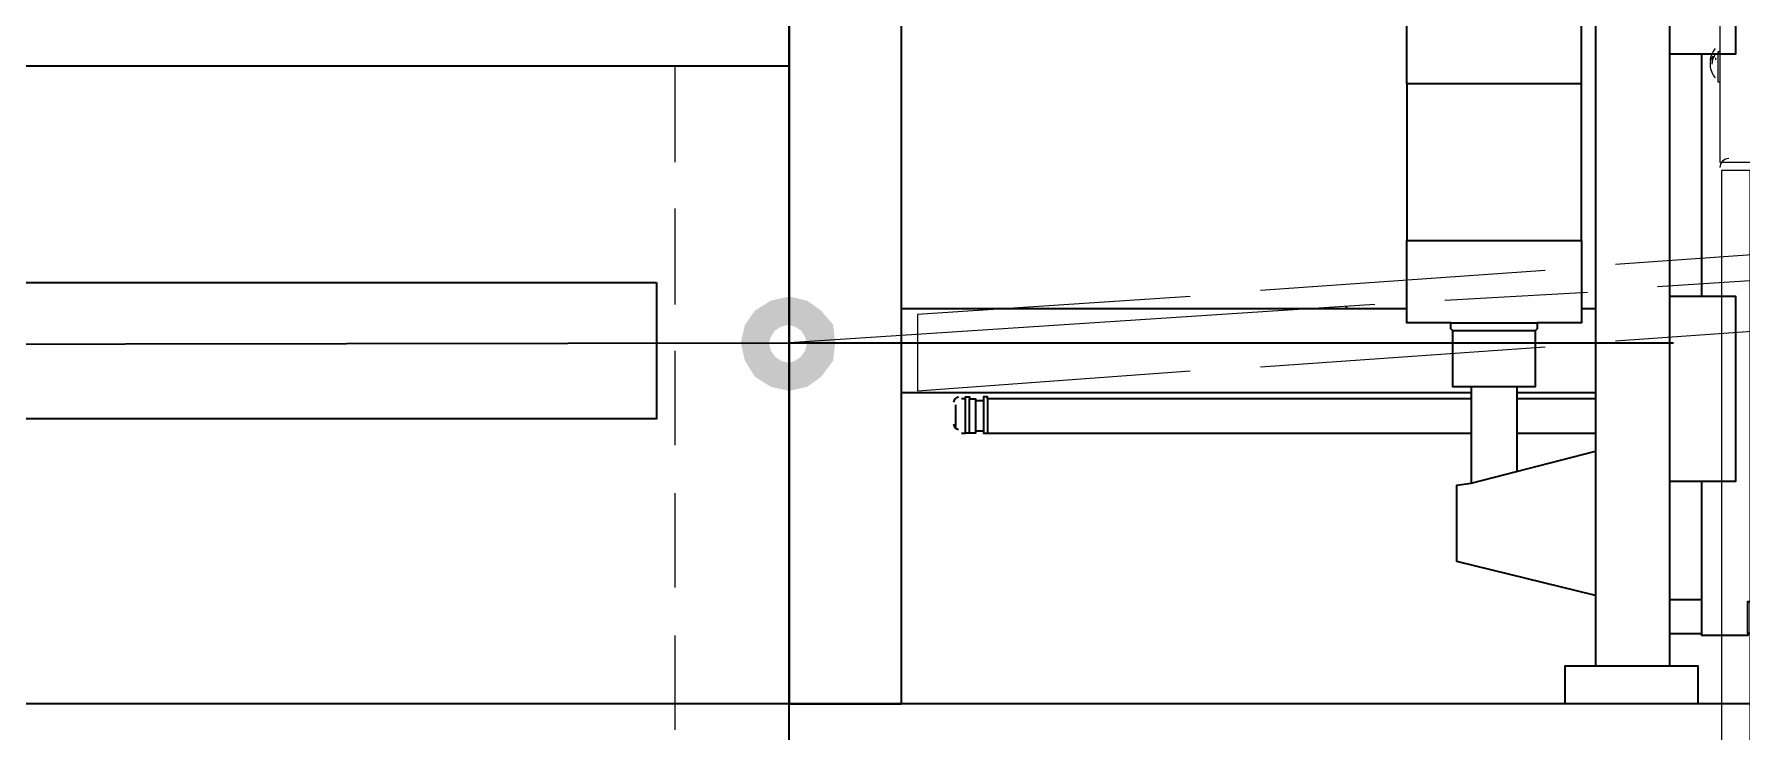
# Model space of a CAD drawing. Header units: millimetres. Extents: x 25096 to 30217, y 6541 to 10165.
# Drawn here: x 27507.9 to 27615.1, y 6962.8 to 7006.6 of the extents above; entities that cross this region are included whole.
import ezdxf

# ---------------------------------------------------------------- set-up
doc = ezdxf.new("R2010")
doc.units = ezdxf.units.MM
doc.layers.add('Equipment', color=123, linetype='Continuous')

# ---------------------------------------------------------------- blocks, each defined once
blk = doc.blocks.new('A$C970bf4b1')
at = {"layer": 'Equipment', "lineweight": 35}
for points in [[(-10834.89, 2117.97), (-8699.98, 2117.97), (-8699.98, 361.99), (-10834.89, 361.99)], [(-10775.61, 851), (-10775.61, 1441.62), (-10834.89, 1441.62), (-10834.89, 851)], [(-10904.75, 1073.27), (-10904.75, 1001.3), (-12075.4, 1001.3), (-12075.4, 1073.27)], [(-10485.6, 1048.93), (-10485.6, 1052.11), (-10484.54, 1052.11), (-10441.14, 1052.11), (-10440.08, 1052.11), (-10440.08, 1048.93), (-10441.14, 1047.87), (-10441.14, 1019.29), (-10441.14, 1018.23), (-10484.54, 1018.23), (-10484.54, 1019.29), (-10484.54, 1047.87)], [(-10355.41, 851), (-10425.27, 851), (-10425.27, 871.11), (-10355.41, 871.11)]]:
    blk.add_lwpolyline(points, close=True, dxfattribs=at)
at = {"layer": 'Equipment', "lineweight": 20}
for points in [[(-10343.76, 1622.61), (-10343.76, 1136.78), (-10332.12, 1136.78), (-10327.89, 1136.78), (-9889.69, 1136.78)], [(-10834.89, 1241.57), (-10834.89, 1191.82)], [(-10345.88, 1190.76), (-10345.88, 1191.82)], [(-10343.76, 1195), (-10344.82, 1195), (-10344.82, 1192.88), (-10344.82, 1179.12), (-10343.76, 1179.12)], [(-10895.22, 1187.59), (-10895.22, 1136.78)], [(-10834.89, 1167.48), (-10834.89, 1116.67)], [(-10207.22, 211.69), (-10207.22, 257.2), (-10223.1, 257.2), (-10223.1, 136.54), (-10342.71, 136.54), (-10342.71, 257.2), (-10342.71, 1132.55), (-10327.89, 1132.55), (-10327.89, 272.02), (-10237.92, 272.02), (-10237.92, 1031.99), (-9296.95, 1031.99), (-9296.95, 272.02), (-9206.98, 272.02), (-9206.98, 1132.55), (-9192.16, 1132.55), (-9192.16, 257.2), (-9192.16, 136.54), (-9312.83, 136.54), (-9312.83, 257.2), (-9327.65, 257.2), (-9327.65, 211.69)], [(-10895.22, 1112.44), (-10895.22, 1061.63)], [(-10834.89, 1092.33), (-10834.89, 1042.58)], [(-10895.22, 1037.29), (-10895.22, 987.54)], [(-10834.89, 1017.18), (-10834.89, 967.43)], [(-10895.22, 962.14), (-10895.22, 912.39)], [(-10834.89, 942.03), (-10834.89, 892.28)], [(-10895.22, 886.99), (-10895.22, 837.24)], [(-10834.89, 866.88), (-10834.89, 817.13)]]:
    blk.add_lwpolyline(points, dxfattribs=at)
at = {"layer": 'Equipment', "lineweight": 35}
for points in [[(-10409.39, 1480.78), (-10382.93, 1480.78), (-10382.93, 1478.66), (-10382.93, 1366.47), (-10372.34, 1366.47), (-10370.23, 1364.35), (-10370.23, 871.11)], [(-10409.39, 1441.62), (-10409.39, 1435.27), (-10409.39, 1347.41), (-10409.39, 1341.06), (-10409.39, 1302.96), (-10409.39, 1300.84), (-10409.39, 871.11)], [(-10370.23, 1207.7), (-10370.23, 1193.94), (-10368.11, 1193.94), (-10352.23, 1193.94), (-10344.82, 1193.94), (-10337.41, 1193.94), (-10335.3, 1193.94), (-10335.3, 1207.7), (-10335.3, 1278.62), (-10335.3, 1292.38), (-10337.41, 1292.38), (-10344.82, 1292.38), (-10352.23, 1292.38), (-10368.11, 1292.38), (-10370.23, 1292.38), (-10370.23, 1278.62)], [(-10416.8, 1178.06), (-10426.32, 1178.06), (-10430.56, 1178.06), (-10431.62, 1178.06), (-10440.08, 1178.06), (-10441.14, 1178.06), (-10484.54, 1178.06), (-10485.6, 1178.06), (-10494.07, 1178.06), (-10495.12, 1178.06), (-10498.3, 1178.06), (-10508.88, 1178.06), (-10508.88, 1095.5), (-10498.3, 1095.5), (-10495.12, 1095.5), (-10494.07, 1095.5), (-10485.6, 1095.5), (-10484.54, 1095.5), (-10441.14, 1095.5), (-10440.08, 1095.5), (-10431.62, 1095.5), (-10430.56, 1095.5), (-10426.32, 1095.5), (-10416.8, 1095.5), (-10416.8, 1178.06), (-10416.8, 1220.4)], [(-10508.88, 1178.06), (-10508.88, 1220.4)], [(-10353.29, 1065.87), (-10353.29, 1193.94)], [(-6565.08, 851), (-4429.11, 851), (-4429.11, 361.99), (-6565.08, 361.99), (-6565.08, 851), (-7784.42, 851), (-8699.98, 851), (-10834.89, 851), (-13405.88, 851), (-13405.88, 1187.59), (-10834.89, 1187.59)], [(-10485.6, 1052.11), (-10494.07, 1052.11), (-10495.12, 1052.11), (-10498.3, 1052.11), (-10508.88, 1052.11), (-10508.88, 1095.5)], [(-10416.8, 1095.5), (-10416.8, 1052.11), (-10426.32, 1052.11), (-10430.56, 1052.11), (-10431.62, 1052.11), (-10440.08, 1052.11)], [(-10370.23, 982.25), (-10370.23, 968.49), (-10368.11, 968.49), (-10352.23, 968.49), (-10344.82, 968.49), (-10337.41, 968.49), (-10335.3, 968.49), (-10335.3, 982.25), (-10335.3, 1052.11), (-10335.3, 1065.87), (-10337.41, 1065.87), (-10344.82, 1065.87), (-10352.23, 1065.87), (-10368.11, 1065.87), (-10370.23, 1065.87), (-10370.23, 1052.11)], [(-10475.01, 1015.06), (-10775.61, 1015.06), (-10775.61, 1059.51), (-10508.88, 1059.51)], [(-10540.64, 1059.51), (-10540.64, 1060.57)], [(-10416.8, 1059.51), (-10409.39, 1059.51)], [(-10441.14, 1047.87), (-10484.54, 1047.87)], [(-11535.59, 1040.46), (-10834.89, 1041.52), (-10368.11, 1041.52)], [(-10741.74, 1011.88), (-10743.86, 1011.88)], [(-10739.63, 993.89), (-10741.74, 993.89), (-10741.74, 997.07), (-10741.74, 1000.24), (-10741.74, 1006.59), (-10741.74, 1009.77), (-10741.74, 1011.88), (-10741.74, 1012.94), (-10739.63, 1012.94), (-10739.63, 1011.88), (-10736.45, 1011.88), (-10736.45, 993.89), (-10739.63, 993.89), (-10739.63, 997.07), (-10739.63, 1000.24), (-10739.63, 1006.59), (-10739.63, 1009.77), (-10739.63, 1011.88)], [(-10732.22, 1010.83), (-10736.45, 1010.83)], [(-10475.01, 1011.88), (-10730.1, 1011.88), (-10730.1, 1012.94), (-10732.22, 1012.94), (-10732.22, 1011.88), (-10732.22, 1009.77), (-10732.22, 1006.59), (-10732.22, 1000.24), (-10732.22, 997.07), (-10732.22, 993.89), (-10730.1, 993.89)], [(-10730.1, 1011.88), (-10730.1, 1009.77), (-10730.1, 1006.59), (-10730.1, 1000.24), (-10730.1, 997.07), (-10730.1, 993.89), (-10475.01, 993.89)], [(-10475.01, 1018.23), (-10475.01, 967.43), (-10409.39, 984.36)], [(-10450.67, 973.78), (-10450.67, 1018.23)], [(-10409.39, 1015.06), (-10450.67, 1015.06)], [(-10409.39, 1011.88), (-10450.67, 1011.88)], [(-10747.04, 1008.71), (-10747.04, 997.07)], [(-10743.86, 993.89), (-10741.74, 993.89)], [(-10741.74, 993.89), (-10741.74, 993.89)], [(-10739.63, 993.89), (-10739.63, 993.89)], [(-10736.45, 994.95), (-10732.22, 994.95)], [(-10732.22, 993.89), (-10732.22, 993.89)], [(-10450.67, 993.89), (-10409.39, 993.89)], [(-10409.39, 908.16), (-10482.42, 926.15), (-10482.42, 938.85), (-10482.42, 953.67), (-10482.42, 966.37), (-10475.01, 967.43)], [(-10328.95, 888.04), (-10328.95, 904.98), (-10303.54, 904.98), (-10303.54, 888.04), (-10328.95, 888.04), (-10328.95, 886.99), (-10330, 886.99), (-10334.24, 886.99), (-10338.47, 886.99), (-10339.53, 886.99), (-10341.65, 886.99), (-10342.71, 886.99), (-10343.76, 886.99), (-10344.82, 886.99), (-10345.88, 886.99), (-10348, 886.99), (-10350.12, 886.99), (-10351.17, 886.99), (-10353.29, 886.99), (-10353.29, 968.49)], [(-10370.23, 906.04), (-10353.29, 906.04)], [(-10370.23, 888.04), (-10353.29, 888.04)]]:
    blk.add_lwpolyline(points, dxfattribs=at)
at = {"layer": 'Equipment', "lineweight": 20}
blk.add_lwpolyline([(-10347.29, 1192.82, 0.189733), (-10348.91, 1187.78, 0.148852), (-10346.18, 1181.24)], format="xyb", dxfattribs=at)
at = {"layer": 'Equipment', "lineweight": 25}
for points in [[(-10249.56, 1093.39), (-10398.8, 1082.8)], [(-10376.58, 1071.16), (-10067.51, 1091.27), (-9842.06, 1091.27)], [(-10435.85, 1079.63), (-10586.15, 1069.04)], [(-10623.2, 1065.87), (-10767.15, 1056.34), (-10767.15, 1016.12), (-10623.2, 1026.7)], [(-10413.62, 1067.98), (-10488.77, 1063.75)], [(-10525.82, 1061.63), (-10834.89, 1041.52)], [(-10398.8, 1042.58), (-10249.56, 1053.16)], [(-10586.15, 1028.82), (-10435.85, 1039.4)]]:
    blk.add_lwpolyline(points, dxfattribs=at)
at = {"layer": 'Equipment', "lineweight": 20}
for centre, radius, start, end in [((-10336.8, 1189), 12.17, 140.39963, 174.26525), ((-10341.03, 1189), 6.88, 141.97099, 183.4), ((-10338.91, 1133.95), 4.76, 90.00002, 179.99998)]:
    blk.add_arc(centre, radius, start, end, dxfattribs=at)
at = {"layer": 'Equipment', "lineweight": 35}
for centre, start, end in [((-10745.38, 1010.11), 90.00006, 179.99995), ((-10745.38, 998.47), 180.00005, 269.99995)]:
    blk.add_arc(centre, 2.65, start, end, dxfattribs=at)
at = {"layer": 'Equipment', "transparency": 33554559}
for points in [[(-10844.41, 1063.75), (-10839.12, 1049.99), (-10852.88, 1058.46)], [(-10834.89, 1065.87), (-10834.89, 1051.05), (-10844.41, 1063.75)], [(-10834.89, 1051.05), (-10844.41, 1063.75), (-10839.12, 1049.99)], [(-10825.36, 1063.75), (-10831.71, 1049.99), (-10834.89, 1065.87)], [(-10831.71, 1049.99), (-10834.89, 1065.87), (-10834.89, 1051.05)], [(-10828.54, 1047.87), (-10825.36, 1063.75), (-10831.71, 1049.99)], [(-10817.95, 1058.46), (-10828.54, 1047.87), (-10825.36, 1063.75)], [(-10852.88, 1058.46), (-10842.3, 1047.87), (-10858.17, 1051.05)], [(-10839.12, 1049.99), (-10852.88, 1058.46), (-10842.3, 1047.87)], [(-10826.42, 1044.7), (-10817.95, 1058.46), (-10828.54, 1047.87)], [(-10811.6, 1051.05), (-10826.42, 1044.7), (-10817.95, 1058.46)], [(-10858.17, 1051.05), (-10844.41, 1044.7), (-10860.29, 1041.52)], [(-10842.3, 1047.87), (-10858.17, 1051.05), (-10844.41, 1044.7)], [(-10825.36, 1041.52), (-10811.6, 1051.05), (-10826.42, 1044.7)], [(-10810.54, 1041.52), (-10825.36, 1041.52), (-10811.6, 1051.05)], [(-10844.41, 1044.7), (-10860.29, 1041.52), (-10845.47, 1041.52)], [(-10860.29, 1041.52), (-10845.47, 1041.52), (-10858.17, 1031.99)], [(-10845.47, 1041.52), (-10858.17, 1031.99), (-10844.41, 1037.29)], [(-10858.17, 1031.99), (-10844.41, 1037.29), (-10852.88, 1023.53)], [(-10844.41, 1037.29), (-10852.88, 1023.53), (-10842.3, 1034.11)], [(-10828.54, 1034.11), (-10811.6, 1031.99), (-10826.42, 1037.29)], [(-10811.6, 1031.99), (-10826.42, 1037.29), (-10810.54, 1041.52)], [(-10826.42, 1037.29), (-10810.54, 1041.52), (-10825.36, 1041.52)], [(-10852.88, 1023.53), (-10842.3, 1034.11), (-10844.41, 1018.23)], [(-10842.3, 1034.11), (-10844.41, 1018.23), (-10839.12, 1031.99)], [(-10844.41, 1018.23), (-10839.12, 1031.99), (-10834.89, 1016.12)], [(-10839.12, 1031.99), (-10834.89, 1016.12), (-10834.89, 1030.94)], [(-10834.89, 1030.94), (-10825.36, 1018.23), (-10831.71, 1031.99)], [(-10834.89, 1016.12), (-10834.89, 1030.94), (-10825.36, 1018.23)], [(-10831.71, 1031.99), (-10817.95, 1023.53), (-10828.54, 1034.11)], [(-10825.36, 1018.23), (-10831.71, 1031.99), (-10817.95, 1023.53)], [(-10817.95, 1023.53), (-10828.54, 1034.11), (-10811.6, 1031.99)]]:
    blk.add_solid(points, dxfattribs=at)

msp = doc.modelspace()

# ---------------------------------------------------------------- block references
at = {"xscale": 0.1189320440123307, "yscale": 0.1189320440123307, "zscale": 0.1189320440123307}
msp.add_blockref('A$C970bf4b1', (28843.9, 6863.37), dxfattribs=at)

doc.saveas('drawing.dxf')
